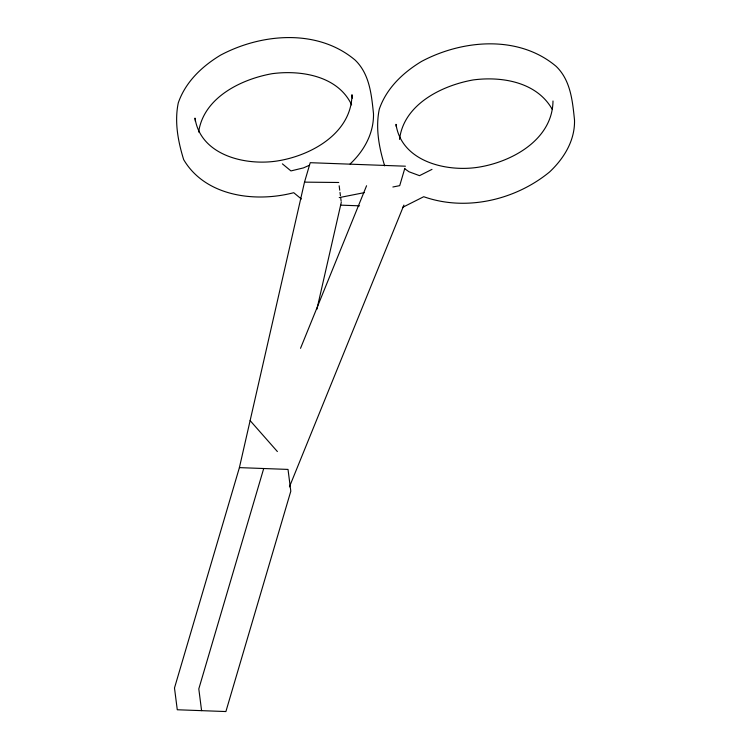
<?xml version="1.0" encoding="UTF-8"?>
<svg xmlns="http://www.w3.org/2000/svg" width="749" height="749" viewBox="0 0 749 749"><rect width="100%" height="100%" fill="white"/><g stroke="black" fill="none" stroke-linecap="round" stroke-linejoin="round"><path stroke-width="1.12" d="M198.654 132.039C203.597 97.548 241.187 79.169 272.224 73.674C301.004 69.835 338.108 75.921 351.618 104.907M399.545 139.417C403.664 104.298 441.938 85.452 473.237 79.928C501.746 76.155 536.63 81.969 552.06 109.054M552.996 100.993C552.547 139.436 512.344 161.803 478.555 167.186C446.638 172.279 401.52 161.7 396.006 124.343L396.305 126.637M239.399 467.619L288.019 469.417L290.809 491.185L225.898 711.55L177.279 709.762L174.489 687.985L239.399 467.619L304.506 182.138L310.226 162.692L405.434 166.203M316.902 309.225L341.282 202.314M263.714 468.518L198.803 688.883L201.584 710.651M404.806 168.366L399.713 185.649L392.869 186.997M300.527 348.322L366.57 185.752M289.432 486.869L403.908 205.086M350.092 163.984C364.07 150.942 373.92 133.238 373.498 113.726C371.476 94.73 369.697 74.188 355.176 60.126C317.745 28.49 261.579 33.274 220.524 55.164C201.958 66.38 185.48 81.969 178.271 102.903C174.33 121.928 178.047 141.327 183.664 159.621C205.404 196.584 255.493 202.745 293.73 192.699L301.36 199M432.004 169.368L419.515 175.659L409.001 171.774L404.694 168.731M402.503 207.417L423.737 196.715C465.972 211.649 515.359 200.077 549.588 171.961C564.034 158.385 575.092 140.4 574.511 119.98C572.489 100.993 570.719 80.452 556.189 66.389C518.767 34.754 462.601 39.538 421.547 61.427C402.971 72.644 386.503 88.223 379.294 109.157C375.343 128.191 379.069 147.581 384.677 165.885M309.487 165.22L303.495 167.888L290.94 170.922L282.392 163.853M339.241 197.596L364.342 192.633M304.506 182.138L338.745 182.484M340.964 205.151L359.539 205.835M250.119 420.601L277.383 451.553M352.414 98.175L351.974 94.739C351.534 133.182 311.331 155.549 277.542 160.923C245.616 166.016 200.498 155.446 194.993 118.08L195.433 121.525M339.166 185.789L339.728 190.199M340.009 192.399L340.43 195.704M340.72 197.905L341.141 201.209"/></g></svg>
